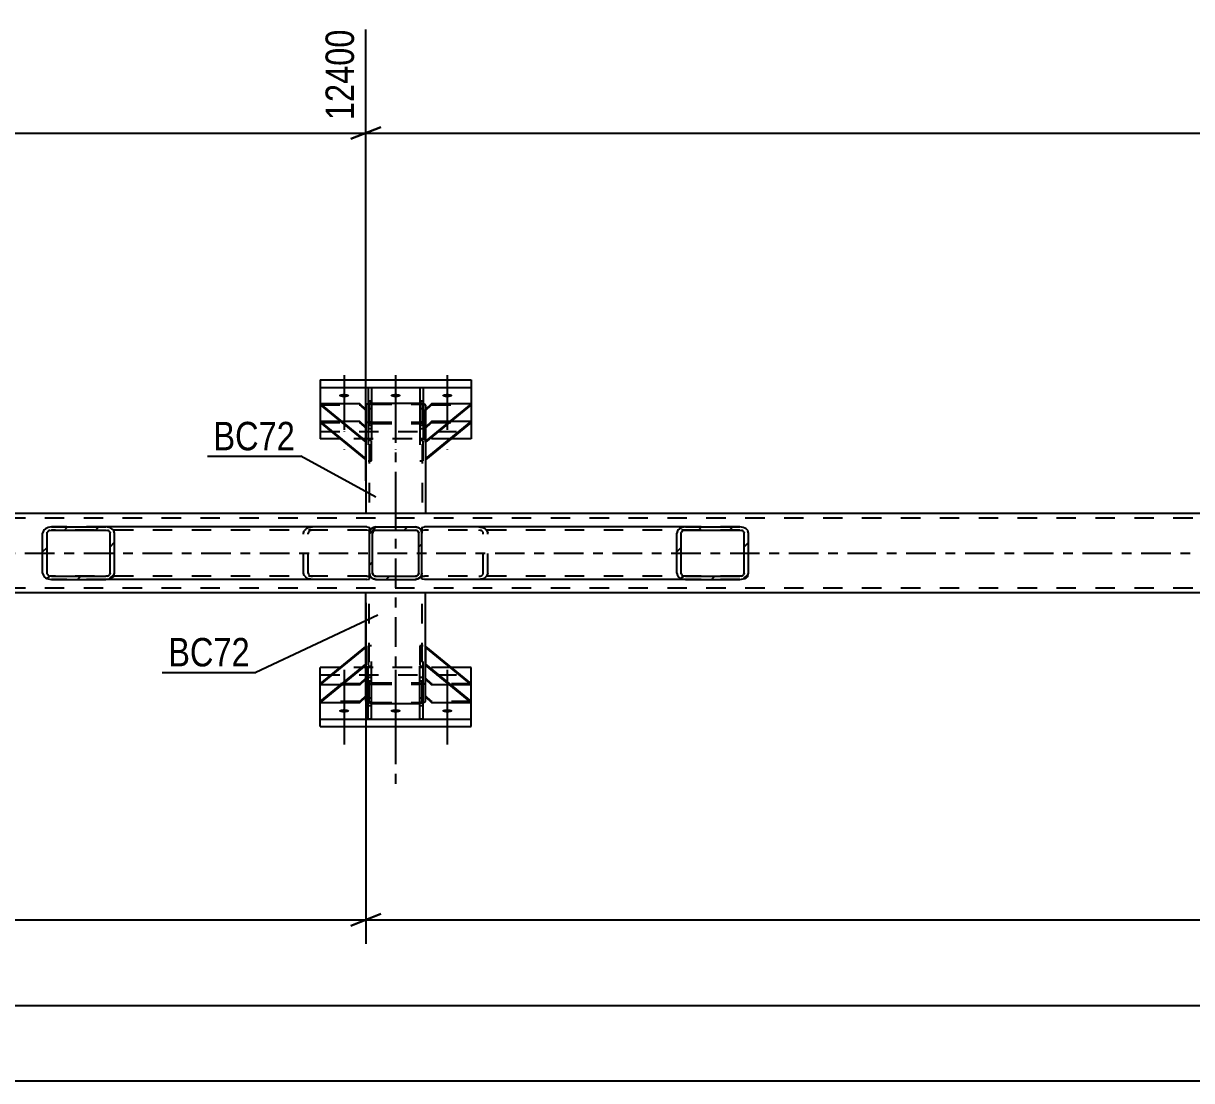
# Model space of a CAD drawing. Header units: millimetres. Extents: x -178 to 1011, y -683 to 158.
# Drawn here: x 422.5 to 540.2, y -297.1 to -190.6 of the extents above; entities that cross this region are included whole.
import ezdxf

# ---------------------------------------------------------------- set-up
doc = ezdxf.new("R2010")
doc.units = ezdxf.units.MM
doc.linetypes.add('DXK_LINE_DOT2', pattern=[3.9198, 1.9599, -1.9599])
doc.linetypes.add('DXK_LINE_DOT3', pattern=[5.9187, 2.979, -0.9799, 0.9799, -0.9799])
doc.styles.add('Arial Narrow', font='ARIALN.TTF', dxfattribs={"height": 0.2})

# ---------------------------------------------------------------- blocks, each defined once
blk = doc.blocks.new('Part-389678143-4368 - 4359')
at = {"linetype": 'Continuous'}
h = blk.add_hatch(dxfattribs=at)
h.set_pattern_fill('', scale=0.7, style=0, pattern_type=0)
h.set_pattern_definition([(45, (431.1472, -246.5324), (-1.57154, 1.57154), [])])
h.paths.add_polyline_path([(430.81, -246.58), (431.15, -246.53), (431.43, -246.39), (431.62, -246.19), (431.69, -245.94), (431.69, -241.94), (431.62, -241.7), (431.43, -241.49), (431.15, -241.35), (430.81, -241.3), (425.32, -241.3), (424.98, -241.35), (424.7, -241.49), (424.51, -241.7), (424.44, -241.94), (424.44, -245.94), (424.51, -246.19), (424.7, -246.39), (424.98, -246.53), (425.32, -246.58)])
h.paths.add_polyline_path([(425.15, -246.24), (425.01, -246.17), (424.91, -246.06), (424.88, -245.94), (424.88, -241.94), (424.91, -241.82), (425.01, -241.71), (425.15, -241.65), (425.32, -241.62), (430.81, -241.62), (430.98, -241.65), (431.12, -241.71), (431.22, -241.82), (431.25, -241.94), (431.25, -245.94), (431.22, -246.06), (431.12, -246.17), (430.98, -246.24), (430.81, -246.26), (425.32, -246.26)])
at = {"color": 2, "linetype": 'Continuous'}
for p, q in [((424.51, -241.7), (424.44, -241.94)), ((424.44, -245.94), (424.44, -241.94)), ((424.88, -241.94), (424.91, -241.82)), ((424.88, -245.94), (424.88, -241.94)), ((425.32, -241.3), (424.98, -241.35)), ((425.15, -241.65), (425.32, -241.62)), ((425.32, -241.3), (430.81, -241.3)), ((425.32, -241.62), (430.81, -241.62)), ((457.1, -241.3), (430.81, -241.3)), ((431.15, -241.35), (430.81, -241.3)), ((430.81, -241.62), (430.98, -241.65)), ((431.22, -241.82), (431.25, -241.94)), ((431.25, -245.94), (431.25, -241.94)), ((431.69, -241.94), (431.62, -241.7)), ((431.69, -245.94), (431.69, -241.94)), ((457.1, -241.3), (457.36, -241.34)), ((457.36, -241.34), (457.36, -241.35)), ((457.36, -241.35), (457.36, -241.49)), ((457.36, -241.49), (457.36, -241.94)), ((424.44, -245.94), (424.51, -246.19)), ((424.91, -246.06), (424.88, -245.94)), ((431.25, -245.94), (431.22, -246.06)), ((431.62, -246.19), (431.69, -245.94)), ((457.36, -246.54), (457.36, -245.94)), ((424.98, -246.53), (425.32, -246.58)), ((425.32, -246.26), (425.15, -246.24)), ((425.32, -246.26), (430.81, -246.26)), ((425.32, -246.58), (430.81, -246.58)), ((430.98, -246.24), (430.81, -246.26)), ((430.81, -246.58), (431.15, -246.53)), ((457.1, -246.58), (430.81, -246.58)), ((457.1, -246.58), (457.36, -246.54))]:
    blk.add_line(p, q, dxfattribs=at)
at = {"color": 7, "linetype": 'DXK_LINE_DOT2'}
for p, q in [((430.81, -241.3), (425.32, -241.3)), ((457.1, -241.62), (425.32, -241.62)), ((450.73, -241.94), (450.8, -241.7)), ((450.73, -245.94), (450.73, -241.94)), ((451.21, -241.82), (451.17, -241.94)), ((451.17, -245.94), (451.17, -241.94)), ((451.28, -241.35), (451.61, -241.3)), ((451.61, -241.62), (451.45, -241.65)), ((457.27, -241.65), (457.1, -241.62)), ((457.36, -241.69), (457.27, -241.65)), ((457.36, -241.34), (457.36, -241.34)), ((457.36, -241.49), (457.36, -241.69)), ((457.36, -245.94), (457.36, -241.7)), ((450.8, -246.19), (450.73, -245.94)), ((451.17, -245.94), (451.21, -246.06)), ((457.1, -246.26), (425.32, -246.26)), ((430.81, -246.58), (425.32, -246.58)), ((451.61, -246.58), (451.28, -246.53)), ((451.45, -246.24), (451.61, -246.26)), ((457.1, -246.26), (457.27, -246.24)), ((457.27, -246.24), (457.36, -246.19))]:
    blk.add_line(p, q, dxfattribs=at)
at = {"color": 2, "linetype": 'Continuous'}
for centre, radius, start, end in [((425.19, -242.13), 0.802, 104.5547, 147.5895), ((425.25, -242.03), 0.401, 104.5547, 147.5895), ((430.88, -242.03), 0.401, 32.4105, 75.4453), ((430.95, -242.13), 0.802, 32.4105, 75.4453), ((425.19, -245.76), 0.802, 212.4105, 255.4453), ((425.25, -245.85), 0.401, 212.4105, 255.4453), ((430.88, -245.85), 0.401, 284.5547, 327.5895), ((430.95, -245.76), 0.802, 284.5547, 327.5895)]:
    blk.add_arc(centre, radius, start, end, dxfattribs=at)
at = {"color": 7, "linetype": 'DXK_LINE_DOT2'}
for centre, radius, start, end in [((451.48, -242.13), 0.802, 104.5547, 147.5895), ((451.55, -242.03), 0.401, 104.5547, 147.5895), ((451.48, -245.76), 0.802, 212.4105, 255.4453), ((451.55, -245.85), 0.401, 212.4105, 255.4453)]:
    blk.add_arc(centre, radius, start, end, dxfattribs=at)
blk = doc.blocks.new('Part-389678143-4840 - 4359')
at = {"color": 2, "linetype": 'Continuous'}
for p, q in [((462.44, -255.31), (462.76, -255.31)), ((462.44, -260.64), (462.44, -255.31)), ((462.76, -260.64), (462.76, -255.31)), ((462.76, -260.64), (462.44, -260.64))]:
    blk.add_line(p, q, dxfattribs=at)
at = {"color": 7, "linetype": 'DXK_LINE_DOT2'}
for p, q in [((462.44, -258.5), (462.76, -258.5)), ((462.44, -259.27), (462.76, -259.27))]:
    blk.add_line(p, q, dxfattribs=at)
blk = doc.blocks.new('Part-389678143-4653 - 4359')
at = {"color": 2, "linetype": 'Continuous'}
for p, q in [((462.44, -227.24), (462.44, -232.57)), ((462.44, -227.24), (462.76, -227.24)), ((462.76, -227.24), (462.76, -232.57)), ((462.44, -232.57), (462.76, -232.57))]:
    blk.add_line(p, q, dxfattribs=at)
at = {"color": 7, "linetype": 'DXK_LINE_DOT2'}
for p, q in [((462.44, -228.61), (462.76, -228.61)), ((462.44, -229.38), (462.76, -229.38))]:
    blk.add_line(p, q, dxfattribs=at)
blk = doc.blocks.new('Part-389678143-4453 - 4359')
at = {"linetype": 'Continuous'}
h = blk.add_hatch(dxfattribs=at)
h.set_pattern_fill('', scale=0.7, style=0, pattern_type=0)
h.set_pattern_definition([(45, (495.019, -246.5324), (-1.57154, 1.57154), [])])
h.paths.add_polyline_path([(494.68, -246.58), (495.02, -246.53), (495.3, -246.39), (495.49, -246.19), (495.56, -245.94), (495.56, -241.94), (495.49, -241.7), (495.3, -241.49), (495.02, -241.35), (494.68, -241.3), (489.19, -241.3), (488.86, -241.35), (488.57, -241.49), (488.38, -241.7), (488.31, -241.94), (488.31, -245.94), (488.38, -246.19), (488.57, -246.39), (488.86, -246.53), (489.19, -246.58)])
h.paths.add_polyline_path([(489.02, -246.24), (488.88, -246.17), (488.79, -246.06), (488.75, -245.94), (488.75, -241.94), (488.79, -241.82), (488.88, -241.71), (489.02, -241.65), (489.19, -241.62), (494.68, -241.62), (494.85, -241.65), (494.99, -241.71), (495.09, -241.82), (495.12, -241.94), (495.12, -245.94), (495.09, -246.06), (494.99, -246.17), (494.85, -246.24), (494.68, -246.26), (489.19, -246.26)])
at = {"color": 2, "linetype": 'Continuous'}
for p, q in [((462.64, -241.34), (462.9, -241.3)), ((462.64, -241.34), (462.64, -241.94)), ((489.19, -241.3), (462.9, -241.3)), ((488.38, -241.7), (488.31, -241.94)), ((488.31, -245.94), (488.31, -241.94)), ((488.75, -241.94), (488.79, -241.82)), ((488.75, -245.94), (488.75, -241.94)), ((489.19, -241.3), (488.86, -241.35)), ((489.02, -241.65), (489.19, -241.62)), ((489.19, -241.3), (494.68, -241.3)), ((489.19, -241.62), (494.68, -241.62)), ((495.02, -241.35), (494.68, -241.3)), ((494.68, -241.62), (494.85, -241.65)), ((495.09, -241.82), (495.12, -241.94)), ((495.12, -245.94), (495.12, -241.94)), ((495.56, -241.94), (495.49, -241.7)), ((495.56, -245.94), (495.56, -241.94)), ((462.64, -246.53), (462.64, -245.94)), ((488.31, -245.94), (488.38, -246.19)), ((488.79, -246.06), (488.75, -245.94)), ((495.12, -245.94), (495.09, -246.06)), ((495.49, -246.19), (495.56, -245.94)), ((462.64, -246.54), (462.64, -246.53)), ((462.9, -246.58), (462.64, -246.54)), ((489.19, -246.58), (462.9, -246.58)), ((488.86, -246.53), (489.19, -246.58)), ((489.19, -246.26), (489.02, -246.24)), ((489.19, -246.26), (494.68, -246.26)), ((489.19, -246.58), (494.68, -246.58)), ((494.85, -246.24), (494.68, -246.26)), ((494.68, -246.58), (495.02, -246.53))]:
    blk.add_line(p, q, dxfattribs=at)
at = {"color": 7, "linetype": 'DXK_LINE_DOT2'}
for p, q in [((462.64, -241.34), (462.64, -241.69)), ((462.73, -241.65), (462.64, -241.69)), ((462.64, -246.39), (462.64, -241.94)), ((462.9, -241.62), (462.73, -241.65)), ((494.68, -241.62), (462.9, -241.62)), ((468.39, -241.3), (468.73, -241.35)), ((468.56, -241.65), (468.39, -241.62)), ((468.83, -241.94), (468.8, -241.82)), ((468.83, -245.94), (468.83, -241.94)), ((469.2, -241.7), (469.27, -241.94)), ((469.27, -245.94), (469.27, -241.94)), ((494.68, -241.3), (489.19, -241.3)), ((468.8, -246.06), (468.83, -245.94)), ((469.27, -245.94), (469.2, -246.19)), ((462.64, -246.19), (462.73, -246.24)), ((462.73, -246.24), (462.9, -246.26)), ((494.68, -246.26), (462.9, -246.26)), ((468.39, -246.26), (468.56, -246.24)), ((468.73, -246.53), (468.39, -246.58)), ((494.68, -246.58), (489.19, -246.58))]:
    blk.add_line(p, q, dxfattribs=at)
for centre, radius, start, end in [((468.46, -242.03), 0.401, 32.4104, 75.4453), ((468.52, -242.13), 0.802, 32.4104, 75.4453), ((468.46, -245.85), 0.401, 284.5547, 327.5896), ((468.52, -245.76), 0.802, 284.5547, 327.5896)]:
    blk.add_arc(centre, radius, start, end, dxfattribs=at)
at = {"color": 2, "linetype": 'Continuous'}
for centre, radius, start, end in [((489.06, -242.13), 0.802, 104.5547, 147.5896), ((489.12, -242.03), 0.401, 104.5547, 147.5896), ((494.75, -242.03), 0.401, 32.4104, 75.4453), ((494.82, -242.13), 0.802, 32.4104, 75.4453), ((489.06, -245.76), 0.802, 212.4104, 255.4453), ((489.12, -245.85), 0.401, 212.4104, 255.4453), ((494.75, -245.85), 0.401, 284.5547, 327.5896), ((494.82, -245.76), 0.802, 284.5547, 327.5896)]:
    blk.add_arc(centre, radius, start, end, dxfattribs=at)
blk = doc.blocks.new('Part-389678143-4844 - 4359')
at = {"color": 7, "linetype": 'DXK_LINE_DOT2'}
for p, q in [((462.44, -253.26), (462.44, -256.81)), ((462.76, -253.26), (462.44, -253.26)), ((462.76, -256.81), (462.76, -253.26)), ((462.76, -255.44), (462.44, -255.44)), ((462.76, -256.45), (462.44, -256.45)), ((462.44, -256.81), (462.76, -256.81))]:
    blk.add_line(p, q, dxfattribs=at)
blk = doc.blocks.new('Part-389678143-4629 - 4359')
at = {"color": 2, "linetype": 'Continuous'}
for p, q in [((452.4, -226.49), (467.6, -226.49)), ((452.4, -226.49), (452.4, -232.44)), ((467.6, -226.49), (467.6, -232.44)), ((452.4, -227.24), (467.6, -227.24)), ((454.43, -232.44), (452.4, -232.44)), ((467.6, -232.44), (465.57, -232.44))]:
    blk.add_line(p, q, dxfattribs=at)
at = {"color": 7, "linetype": 'DXK_LINE_DOT2'}
for p, q in [((452.4, -231.69), (467.6, -231.69)), ((465.57, -232.44), (454.43, -232.44))]:
    blk.add_line(p, q, dxfattribs=at)
blk = doc.blocks.new('Part-389678143-4523 - 4359')
at = {"color": 2, "linetype": 'Continuous'}
for p, q in [((794.2, -239.94), (-34.2, -239.94)), ((794.2, -247.94), (-34.2, -247.94))]:
    blk.add_line(p, q, dxfattribs=at)
at = {"color": 7, "linetype": 'DXK_LINE_DOT2'}
for p, q in [((799, -240.42), (-39, -240.42)), ((799, -247.46), (-39, -247.46))]:
    blk.add_line(p, q, dxfattribs=at)
at = {"color": 7, "linetype": 'DXK_LINE_DOT3'}
blk.add_line((-39, -243.94), (799, -243.94), dxfattribs=at)
blk = doc.blocks.new('Part-389678143-4731 - 4359')
at = {"linetype": 'Continuous'}
h = blk.add_hatch(dxfattribs=at)
h.set_pattern_fill('', scale=0.7, style=0, pattern_type=0)
h.set_pattern_definition([(45, (462.2463, -246.5324), (-1.57154, 1.57154), [])])
h.paths.add_polyline_path([(462, -246.58), (462.25, -246.53), (462.45, -246.39), (462.59, -246.19), (462.64, -245.94), (462.64, -241.94), (462.59, -241.7), (462.45, -241.49), (462.25, -241.35), (462, -241.3), (458, -241.3), (457.76, -241.35), (457.55, -241.49), (457.41, -241.7), (457.36, -241.94), (457.36, -245.94), (457.41, -246.19), (457.55, -246.39), (457.76, -246.53), (458, -246.58)])
h.paths.add_polyline_path([(457.88, -246.24), (457.78, -246.17), (457.71, -246.06), (457.68, -245.94), (457.68, -241.94), (457.71, -241.82), (457.78, -241.71), (457.88, -241.65), (458, -241.62), (462, -241.62), (462.12, -241.65), (462.23, -241.71), (462.3, -241.82), (462.32, -241.94), (462.32, -245.94), (462.3, -246.06), (462.23, -246.17), (462.12, -246.24), (462, -246.26), (458, -246.26)])
at = {"color": 7, "linetype": 'DXK_LINE_DOT2'}
for p, q in [((457.36, -241.94), (457.41, -241.7)), ((457.36, -245.94), (457.36, -241.94)), ((457.71, -241.82), (457.68, -241.94)), ((457.68, -245.94), (457.68, -241.94)), ((457.76, -241.35), (458, -241.3)), ((458, -241.62), (457.88, -241.65)), ((458, -241.3), (462, -241.3)), ((458, -241.62), (462, -241.62)), ((462, -241.3), (462.25, -241.35)), ((462.12, -241.65), (462, -241.62)), ((462.32, -241.94), (462.3, -241.82)), ((462.32, -245.94), (462.32, -241.94)), ((462.59, -241.7), (462.64, -241.94)), ((462.64, -245.94), (462.64, -241.94)), ((457.41, -246.19), (457.36, -245.94)), ((457.68, -245.94), (457.71, -246.06)), ((462.3, -246.06), (462.32, -245.94)), ((462.64, -245.94), (462.59, -246.19)), ((458, -246.58), (457.76, -246.53)), ((457.88, -246.24), (458, -246.26)), ((458, -246.26), (462, -246.26)), ((458, -246.58), (462, -246.58)), ((462, -246.26), (462.12, -246.24)), ((462.25, -246.53), (462, -246.58))]:
    blk.add_line(p, q, dxfattribs=at)
at = {"color": 2, "linetype": 'Continuous'}
for p, q in [((457.41, -241.7), (457.36, -241.94)), ((457.36, -245.94), (457.36, -241.94)), ((457.68, -241.94), (457.71, -241.82)), ((457.68, -245.94), (457.68, -241.94)), ((458, -241.3), (457.76, -241.35)), ((457.88, -241.65), (458, -241.62)), ((458, -241.3), (462, -241.3)), ((458, -241.62), (462, -241.62)), ((462.25, -241.35), (462, -241.3)), ((462, -241.62), (462.12, -241.65)), ((462.3, -241.82), (462.32, -241.94)), ((462.32, -245.94), (462.32, -241.94)), ((462.64, -241.94), (462.59, -241.7)), ((462.64, -245.94), (462.64, -241.94)), ((457.36, -245.94), (457.41, -246.19)), ((457.71, -246.06), (457.68, -245.94)), ((462.32, -245.94), (462.3, -246.06)), ((462.59, -246.19), (462.64, -245.94)), ((457.76, -246.53), (458, -246.58)), ((458, -246.26), (457.88, -246.24)), ((458, -246.26), (462, -246.26)), ((458, -246.58), (462, -246.58)), ((462.12, -246.24), (462, -246.26)), ((462, -246.58), (462.25, -246.53))]:
    blk.add_line(p, q, dxfattribs=at)
at = {"color": 7, "linetype": 'DXK_LINE_DOT2'}
for centre, radius, start, end in [((458, -241.94), 0.64, 112.5, 157.5), ((458, -241.94), 0.32, 112.5, 157.5), ((462, -241.94), 0.32, 22.5, 67.5), ((462, -241.94), 0.64, 22.5, 67.5), ((458, -245.94), 0.64, 202.5, 247.5), ((458, -245.94), 0.32, 202.5, 247.5), ((462, -245.94), 0.32, 292.5, 337.5), ((462, -245.94), 0.64, 292.5, 337.5)]:
    blk.add_arc(centre, radius, start, end, dxfattribs=at)
at = {"color": 2, "linetype": 'Continuous'}
for centre, radius, start, end in [((458, -241.94), 0.64, 112.5, 157.5), ((458, -241.94), 0.32, 112.5, 157.5), ((462, -241.94), 0.32, 22.5, 67.5), ((462, -241.94), 0.64, 22.5, 67.5), ((458, -245.94), 0.64, 202.5, 247.5), ((458, -245.94), 0.32, 202.5, 247.5), ((462, -245.94), 0.32, 292.5, 337.5), ((462, -245.94), 0.64, 292.5, 337.5)]:
    blk.add_arc(centre, radius, start, end, dxfattribs=at)
blk = doc.blocks.new('Part-389678143-4627 - 4359')
at = {"color": 2, "linetype": 'Continuous'}
for p, q in [((457, -229.03), (457.05, -228.95)), ((457, -229.03), (457, -229.46)), ((457.05, -228.95), (457.19, -228.88)), ((457.24, -228.87), (457.19, -228.88)), ((457.64, -228.82), (457.56, -228.82)), ((457.64, -228.82), (462.36, -228.82)), ((462.44, -228.82), (462.36, -228.82)), ((462.81, -228.88), (462.76, -228.87)), ((462.81, -228.88), (462.95, -228.95)), ((462.95, -228.95), (463, -229.03)), ((463, -229.03), (463, -229.46)), ((457, -232.77), (457, -239.94)), ((463, -232.77), (463, -239.94))]:
    blk.add_line(p, q, dxfattribs=at)
at = {"color": 7, "linetype": 'DXK_LINE_DOT2'}
for p, q in [((457, -229.46), (457, -232.77)), ((457.4, -228.83), (457.24, -228.87)), ((457.35, -228.99), (457.32, -229.03)), ((457.32, -229.03), (457.32, -239.94)), ((457.41, -228.96), (457.35, -228.99)), ((457.56, -228.82), (457.4, -228.83)), ((457.52, -228.93), (457.41, -228.96)), ((457.64, -228.92), (457.52, -228.93)), ((457.64, -228.92), (462.36, -228.92)), ((462.48, -228.93), (462.36, -228.92)), ((462.61, -228.83), (462.44, -228.82)), ((462.59, -228.96), (462.48, -228.93)), ((462.66, -228.99), (462.59, -228.96)), ((462.76, -228.87), (462.61, -228.83)), ((462.68, -229.03), (462.66, -228.99)), ((462.68, -229.03), (462.68, -239.94)), ((463, -229.46), (463, -232.77)), ((457.05, -230.73), (457, -230.65)), ((457.32, -230.65), (457.35, -230.69)), ((462.66, -230.69), (462.68, -230.65)), ((463, -230.65), (462.95, -230.73)), ((457.19, -230.8), (457.05, -230.73)), ((457.4, -230.85), (457.19, -230.8)), ((457.35, -230.69), (457.41, -230.73)), ((457.64, -230.87), (457.4, -230.85)), ((457.41, -230.73), (457.52, -230.75)), ((457.52, -230.75), (457.64, -230.76)), ((457.64, -230.76), (462.36, -230.76)), ((457.64, -230.87), (462.36, -230.87)), ((462.36, -230.76), (462.48, -230.75)), ((462.61, -230.85), (462.36, -230.87)), ((462.48, -230.75), (462.59, -230.73)), ((462.59, -230.73), (462.66, -230.69)), ((462.81, -230.8), (462.61, -230.85)), ((462.95, -230.73), (462.81, -230.8)), ((463, -239.94), (457, -239.94))]:
    blk.add_line(p, q, dxfattribs=at)
at = {"color": 7, "linetype": 'DXK_LINE_DOT3'}
blk.add_line((460, -229.84), (460, -239.94), dxfattribs=at)
blk = doc.blocks.new('Part-389678143-4638 - 4359')
at = {"color": 2, "linetype": 'Continuous'}
for p, q in [((454.44, -230.68), (452.4, -230.68)), ((452.4, -230.68), (457, -234.43)), ((452.4, -230.68), (452.4, -230.79)), ((452.4, -230.79), (457, -234.54))]:
    blk.add_line(p, q, dxfattribs=at)
at = {"color": 7, "linetype": 'DXK_LINE_DOT2'}
for p, q in [((452.4, -230.79), (456.4, -230.79)), ((456.4, -230.68), (454.44, -230.68)), ((457, -231.24), (456.4, -230.68)), ((456.4, -230.68), (456.4, -230.79)), ((456.4, -230.79), (457, -231.35)), ((457, -234.54), (457, -231.24))]:
    blk.add_line(p, q, dxfattribs=at)
blk = doc.blocks.new('Part-389678143-4641 - 4359')
at = {"color": 2, "linetype": 'Continuous'}
for p, q in [((456.4, -228.9), (452.4, -228.9)), ((452.4, -228.9), (457, -232.66)), ((452.4, -228.9), (452.4, -229.01)), ((452.4, -229.01), (457, -232.77)), ((457, -229.46), (456.4, -228.9)), ((457, -229.46), (457, -232.77))]:
    blk.add_line(p, q, dxfattribs=at)
at = {"color": 7, "linetype": 'DXK_LINE_DOT2'}
for p, q in [((452.4, -229.01), (456.4, -229.01)), ((456.4, -228.9), (456.4, -229.01)), ((456.4, -229.01), (457, -229.57))]:
    blk.add_line(p, q, dxfattribs=at)
blk = doc.blocks.new('Part-389678143-4644 - 4359')
at = {"color": 2, "linetype": 'Continuous'}
for p, q in [((463, -234.43), (467.6, -230.68)), ((467.6, -230.79), (463, -234.54)), ((467.6, -230.68), (465.56, -230.68)), ((467.6, -230.79), (467.6, -230.68))]:
    blk.add_line(p, q, dxfattribs=at)
at = {"color": 7, "linetype": 'DXK_LINE_DOT2'}
for p, q in [((463.6, -230.68), (463, -231.24)), ((463, -231.35), (463.6, -230.79)), ((463, -231.24), (463, -234.54)), ((463.6, -230.79), (463.6, -230.68)), ((465.56, -230.68), (463.6, -230.68)), ((463.6, -230.79), (467.6, -230.79))]:
    blk.add_line(p, q, dxfattribs=at)
blk = doc.blocks.new('Part-389678143-4647 - 4359')
at = {"color": 2, "linetype": 'Continuous'}
for p, q in [((463.6, -228.9), (463, -229.46)), ((467.6, -228.9), (463, -232.66)), ((467.6, -229.01), (463, -232.77)), ((463, -232.77), (463, -229.46)), ((467.6, -228.9), (463.6, -228.9)), ((467.6, -229.01), (467.6, -228.9))]:
    blk.add_line(p, q, dxfattribs=at)
at = {"color": 7, "linetype": 'DXK_LINE_DOT2'}
for p, q in [((463, -229.57), (463.6, -229.01)), ((463.6, -229.01), (463.6, -228.9)), ((463.6, -229.01), (467.6, -229.01))]:
    blk.add_line(p, q, dxfattribs=at)
blk = doc.blocks.new('Part-389678143-4650 - 4359')
at = {"color": 2, "linetype": 'Continuous'}
for p, q in [((457.24, -227.24), (457.24, -232.57)), ((457.24, -227.24), (457.56, -227.24)), ((457.56, -227.24), (457.56, -232.57)), ((457.24, -232.57), (457.56, -232.57))]:
    blk.add_line(p, q, dxfattribs=at)
at = {"color": 7, "linetype": 'DXK_LINE_DOT2'}
for p, q in [((457.24, -228.61), (457.56, -228.61)), ((457.24, -229.38), (457.56, -229.38))]:
    blk.add_line(p, q, dxfattribs=at)
blk = doc.blocks.new('Part-389678143-4654 - 4359')
at = {"color": 7, "linetype": 'DXK_LINE_DOT2'}
for p, q in [((457.56, -231.07), (457.24, -231.07)), ((457.24, -231.07), (457.24, -234.63)), ((457.56, -231.43), (457.24, -231.43)), ((457.56, -234.63), (457.56, -231.07)), ((457.56, -232.44), (457.24, -232.44)), ((457.24, -234.63), (457.56, -234.63))]:
    blk.add_line(p, q, dxfattribs=at)
blk = doc.blocks.new('Part-389678143-4655 - 4359')
at = {"color": 7, "linetype": 'DXK_LINE_DOT2'}
for p, q in [((462.76, -231.07), (462.44, -231.07)), ((462.44, -231.07), (462.44, -234.63)), ((462.76, -231.43), (462.44, -231.43)), ((462.76, -234.63), (462.76, -231.07)), ((462.76, -232.44), (462.44, -232.44)), ((462.44, -234.63), (462.76, -234.63))]:
    blk.add_line(p, q, dxfattribs=at)
blk = doc.blocks.new('Bolt-389678143-4707 - 4359')
at = {"linetype": 'Continuous'}
for points in [[(454.8, -227.88), (454.91, -227.89), (455.01, -227.9), (455.11, -227.92), (455.19, -227.94), (455.25, -227.97), (455.3, -228.01), (455.32, -228.04), (455.32, -228.08), (455.3, -228.12), (455.25, -228.15), (455.19, -228.18), (455.11, -228.21), (455.01, -228.23), (454.91, -228.24), (454.8, -228.24), (454.69, -228.24), (454.59, -228.23), (454.5, -228.21), (454.41, -228.18), (454.35, -228.15), (454.31, -228.12), (454.28, -228.08), (454.28, -228.04), (454.31, -228.01), (454.35, -227.97), (454.41, -227.94), (454.5, -227.92), (454.59, -227.9), (454.69, -227.89)], [(460, -227.88), (460.11, -227.89), (460.21, -227.9), (460.31, -227.92), (460.39, -227.94), (460.45, -227.97), (460.5, -228.01), (460.52, -228.04), (460.52, -228.08), (460.5, -228.12), (460.45, -228.15), (460.39, -228.18), (460.31, -228.21), (460.21, -228.23), (460.11, -228.24), (460, -228.24), (459.89, -228.24), (459.79, -228.23), (459.7, -228.21), (459.61, -228.18), (459.55, -228.15), (459.51, -228.12), (459.48, -228.08), (459.48, -228.04), (459.51, -228.01), (459.55, -227.97), (459.61, -227.94), (459.7, -227.92), (459.79, -227.9), (459.89, -227.89)], [(465.2, -227.88), (465.31, -227.89), (465.41, -227.9), (465.51, -227.92), (465.59, -227.94), (465.65, -227.97), (465.7, -228.01), (465.72, -228.04), (465.72, -228.08), (465.7, -228.12), (465.65, -228.15), (465.59, -228.18), (465.51, -228.21), (465.41, -228.23), (465.31, -228.24), (465.2, -228.24), (465.09, -228.24), (464.99, -228.23), (464.9, -228.21), (464.81, -228.18), (464.75, -228.15), (464.71, -228.12), (464.68, -228.08), (464.68, -228.04), (464.71, -228.01), (464.75, -227.97), (464.81, -227.94), (464.9, -227.92), (464.99, -227.9), (465.09, -227.89)]]:
    blk.add_hatch(color=1, dxfattribs=at).paths.add_polyline_path(points)
at = {"color": 1, "linetype": 'Continuous'}
for p, q in [((454.8, -226), (454.8, -229.94)), ((460, -226), (460, -229.94)), ((465.2, -226), (465.2, -229.94))]:
    blk.add_line(p, q, dxfattribs=at)
at = {"color": 1, "linetype": 'DXK_LINE_DOT2'}
for p, q in [((454.8, -227.77), (454.8, -231.72)), ((465.2, -227.77), (465.2, -231.72)), ((454.8, -229.55), (454.8, -233.5)), ((460, -229.55), (460, -233.5)), ((465.2, -229.55), (465.2, -233.5))]:
    blk.add_line(p, q, dxfattribs=at)
blk = doc.blocks.new('Part-389678143-4738 - 4359')
at = {"color": 7, "linetype": 'DXK_LINE_DOT3'}
blk.add_line((460, -238.54), (460, -267.44), dxfattribs=at)
at = {"color": 2, "linetype": 'Continuous'}
for p, q in [((457, -255.12), (457, -247.94)), ((463, -255.12), (463, -247.94)), ((457, -258.85), (457, -258.42)), ((457.05, -258.93), (457, -258.85)), ((463, -258.85), (462.95, -258.93)), ((463, -258.85), (463, -258.42)), ((457.19, -259), (457.05, -258.93)), ((457.24, -259.01), (457.19, -259)), ((457.64, -259.07), (457.56, -259.06)), ((457.64, -259.07), (462.36, -259.07)), ((462.44, -259.06), (462.36, -259.07)), ((462.81, -259), (462.76, -259.01)), ((462.95, -258.93), (462.81, -259))]:
    blk.add_line(p, q, dxfattribs=at)
at = {"color": 7, "linetype": 'DXK_LINE_DOT2'}
for p, q in [((463, -247.94), (457, -247.94)), ((457.32, -258.85), (457.32, -247.94)), ((462.68, -258.85), (462.68, -247.94)), ((457, -258.42), (457, -255.12)), ((463, -258.42), (463, -255.12)), ((457, -257.23), (457.05, -257.15)), ((457.05, -257.15), (457.19, -257.08)), ((457.19, -257.08), (457.4, -257.03)), ((457.35, -257.19), (457.32, -257.23)), ((457.41, -257.16), (457.35, -257.19)), ((457.4, -257.03), (457.64, -257.01)), ((457.52, -257.13), (457.41, -257.16)), ((457.64, -257.12), (457.52, -257.13)), ((457.64, -257.01), (462.36, -257.01)), ((457.64, -257.12), (462.36, -257.12)), ((462.36, -257.01), (462.61, -257.03)), ((462.48, -257.13), (462.36, -257.12)), ((462.59, -257.16), (462.48, -257.13)), ((462.66, -257.19), (462.59, -257.16)), ((462.61, -257.03), (462.81, -257.08)), ((462.68, -257.23), (462.66, -257.19)), ((462.81, -257.08), (462.95, -257.15)), ((462.95, -257.15), (463, -257.23)), ((457.32, -258.85), (457.35, -258.89)), ((457.35, -258.89), (457.41, -258.93)), ((462.59, -258.93), (462.66, -258.89)), ((462.66, -258.89), (462.68, -258.85)), ((457.4, -259.05), (457.24, -259.01)), ((457.56, -259.06), (457.4, -259.05)), ((457.41, -258.93), (457.52, -258.95)), ((457.52, -258.95), (457.64, -258.96)), ((457.64, -258.96), (462.36, -258.96)), ((462.36, -258.96), (462.48, -258.95)), ((462.61, -259.05), (462.44, -259.06)), ((462.48, -258.95), (462.59, -258.93)), ((462.76, -259.01), (462.61, -259.05))]:
    blk.add_line(p, q, dxfattribs=at)
blk = doc.blocks.new('Part-389678143-4751 - 4359')
at = {"color": 2, "linetype": 'Continuous'}
for p, q in [((452.4, -261.39), (452.4, -255.44)), ((454.43, -255.44), (452.4, -255.44)), ((467.6, -255.44), (465.57, -255.44)), ((467.6, -261.39), (467.6, -255.44)), ((452.4, -260.64), (467.6, -260.64)), ((452.4, -261.39), (467.6, -261.39))]:
    blk.add_line(p, q, dxfattribs=at)
at = {"color": 7, "linetype": 'DXK_LINE_DOT2'}
for p, q in [((452.4, -256.19), (467.6, -256.19)), ((465.57, -255.44), (454.43, -255.44))]:
    blk.add_line(p, q, dxfattribs=at)
blk = doc.blocks.new('Bolt-389678143-4752 - 4359')
at = {"linetype": 'Continuous'}
for points in [[(454.8, -260), (454.69, -259.99), (454.59, -259.98), (454.5, -259.96), (454.41, -259.94), (454.35, -259.91), (454.31, -259.87), (454.28, -259.84), (454.28, -259.8), (454.31, -259.76), (454.35, -259.73), (454.41, -259.7), (454.5, -259.68), (454.59, -259.66), (454.69, -259.65), (454.8, -259.64), (454.91, -259.65), (455.01, -259.66), (455.11, -259.68), (455.19, -259.7), (455.25, -259.73), (455.3, -259.76), (455.32, -259.8), (455.32, -259.84), (455.3, -259.87), (455.25, -259.91), (455.19, -259.94), (455.11, -259.96), (455.01, -259.98), (454.91, -259.99)], [(460, -260), (459.89, -259.99), (459.79, -259.98), (459.7, -259.96), (459.61, -259.94), (459.55, -259.91), (459.51, -259.87), (459.48, -259.84), (459.48, -259.8), (459.51, -259.76), (459.55, -259.73), (459.61, -259.7), (459.7, -259.68), (459.79, -259.66), (459.89, -259.65), (460, -259.64), (460.11, -259.65), (460.21, -259.66), (460.31, -259.68), (460.39, -259.7), (460.45, -259.73), (460.5, -259.76), (460.52, -259.8), (460.52, -259.84), (460.5, -259.87), (460.45, -259.91), (460.39, -259.94), (460.31, -259.96), (460.21, -259.98), (460.11, -259.99)], [(465.2, -260), (465.09, -259.99), (464.99, -259.98), (464.9, -259.96), (464.81, -259.94), (464.75, -259.91), (464.71, -259.87), (464.68, -259.84), (464.68, -259.8), (464.71, -259.76), (464.75, -259.73), (464.81, -259.7), (464.9, -259.68), (464.99, -259.66), (465.09, -259.65), (465.2, -259.64), (465.31, -259.65), (465.41, -259.66), (465.51, -259.68), (465.59, -259.7), (465.65, -259.73), (465.7, -259.76), (465.72, -259.8), (465.72, -259.84), (465.7, -259.87), (465.65, -259.91), (465.59, -259.94), (465.51, -259.96), (465.41, -259.98), (465.31, -259.99)]]:
    blk.add_hatch(color=1, dxfattribs=at).paths.add_polyline_path(points)
at = {"color": 1, "linetype": 'DXK_LINE_DOT2'}
for p, q in [((454.8, -255.7), (454.8, -259.65)), ((460, -255.7), (460, -259.65)), ((465.2, -255.7), (465.2, -259.65)), ((454.8, -257.48), (454.8, -261.42)), ((465.2, -257.48), (465.2, -261.42))]:
    blk.add_line(p, q, dxfattribs=at)
at = {"color": 1, "linetype": 'Continuous'}
for p, q in [((454.8, -259.26), (454.8, -263.2)), ((460, -259.26), (460, -263.2)), ((465.2, -259.26), (465.2, -263.2))]:
    blk.add_line(p, q, dxfattribs=at)
blk = doc.blocks.new('Part-389678143-4823 - 4359')
at = {"color": 2, "linetype": 'Continuous'}
for p, q in [((452.4, -258.88), (457, -255.12)), ((457, -255.23), (452.4, -258.98)), ((457, -255.12), (457, -258.42)), ((452.4, -258.88), (452.4, -258.98)), ((456.4, -258.98), (457, -258.42)), ((452.4, -258.98), (456.4, -258.98))]:
    blk.add_line(p, q, dxfattribs=at)
at = {"color": 7, "linetype": 'DXK_LINE_DOT2'}
for p, q in [((456.4, -258.88), (452.4, -258.88)), ((457, -258.31), (456.4, -258.88)), ((456.4, -258.88), (456.4, -258.98))]:
    blk.add_line(p, q, dxfattribs=at)
blk = doc.blocks.new('Part-389678143-4826 - 4359')
at = {"color": 2, "linetype": 'Continuous'}
for p, q in [((452.4, -257.1), (457, -253.34)), ((452.4, -257.21), (457, -253.45)), ((452.4, -257.21), (452.4, -257.1)), ((454.44, -257.21), (452.4, -257.21))]:
    blk.add_line(p, q, dxfattribs=at)
at = {"color": 7, "linetype": 'DXK_LINE_DOT2'}
for p, q in [((457, -256.64), (457, -253.34)), ((457, -256.53), (456.4, -257.1)), ((456.4, -257.1), (452.4, -257.1)), ((456.4, -257.21), (454.44, -257.21)), ((456.4, -257.21), (457, -256.64)), ((456.4, -257.1), (456.4, -257.21))]:
    blk.add_line(p, q, dxfattribs=at)
blk = doc.blocks.new('Part-389678143-4829 - 4359')
at = {"color": 2, "linetype": 'Continuous'}
for p, q in [((463, -258.42), (463, -255.12)), ((463, -255.12), (467.6, -258.88)), ((467.6, -258.98), (463, -255.23)), ((463, -258.42), (463.6, -258.98)), ((467.6, -258.98), (467.6, -258.88)), ((463.6, -258.98), (467.6, -258.98))]:
    blk.add_line(p, q, dxfattribs=at)
at = {"color": 7, "linetype": 'DXK_LINE_DOT2'}
for p, q in [((463.6, -258.88), (463, -258.31)), ((463.6, -258.98), (463.6, -258.88)), ((467.6, -258.88), (463.6, -258.88))]:
    blk.add_line(p, q, dxfattribs=at)
blk = doc.blocks.new('Part-389678143-4832 - 4359')
at = {"color": 2, "linetype": 'Continuous'}
for p, q in [((463, -253.34), (467.6, -257.1)), ((463, -253.45), (467.6, -257.21)), ((467.6, -257.21), (465.56, -257.21)), ((467.6, -257.21), (467.6, -257.1))]:
    blk.add_line(p, q, dxfattribs=at)
at = {"color": 7, "linetype": 'DXK_LINE_DOT2'}
for p, q in [((463, -253.34), (463, -256.64)), ((463.6, -257.1), (463, -256.53)), ((463, -256.64), (463.6, -257.21)), ((463.6, -257.21), (463.6, -257.1)), ((467.6, -257.1), (463.6, -257.1)), ((465.56, -257.21), (463.6, -257.21))]:
    blk.add_line(p, q, dxfattribs=at)
blk = doc.blocks.new('Part-389678143-4837 - 4359')
at = {"color": 2, "linetype": 'Continuous'}
for p, q in [((457.24, -255.31), (457.56, -255.31)), ((457.24, -260.64), (457.24, -255.31)), ((457.56, -260.64), (457.56, -255.31)), ((457.56, -260.64), (457.24, -260.64))]:
    blk.add_line(p, q, dxfattribs=at)
at = {"color": 7, "linetype": 'DXK_LINE_DOT2'}
for p, q in [((457.24, -258.5), (457.56, -258.5)), ((457.24, -259.27), (457.56, -259.27))]:
    blk.add_line(p, q, dxfattribs=at)
blk = doc.blocks.new('Part-389678143-4841 - 4359')
at = {"color": 7, "linetype": 'DXK_LINE_DOT2'}
for p, q in [((457.24, -253.26), (457.24, -256.81)), ((457.56, -253.26), (457.24, -253.26)), ((457.56, -256.81), (457.56, -253.26)), ((457.56, -255.44), (457.24, -255.44)), ((457.56, -256.45), (457.24, -256.45)), ((457.24, -256.81), (457.56, -256.81))]:
    blk.add_line(p, q, dxfattribs=at)
blk = doc.blocks.new('StraightDimension-389678143-26666 - 4359')
at = {"color": 7, "linetype": 'Continuous'}
for p, q in [((457, -236.64), (457, -191.19)), ((458.5, -201.03), (455.5, -202.23)), ((457, -201.63), (637.36, -201.63))]:
    blk.add_line(p, q, dxfattribs=at)
blk = doc.blocks.new('StraightDimension-389678143-5124 - 4359')
at = {"color": 7, "linetype": 'Continuous'}
blk.add_line((-39, -289.49), (799, -289.49), dxfattribs=at)
blk = doc.blocks.new('StraightDimension-389678143-5183 - 4359')
at = {"color": 7, "linetype": 'Continuous'}
blk.add_line((-40, -297.06), (800, -297.06), dxfattribs=at)
blk = doc.blocks.new('StraightDimension-389678143-26667 - 4359')
at = {"color": 7, "linetype": 'Continuous'}
for p, q in [((457, -236.64), (457, -191.19)), ((455.5, -202.23), (458.5, -201.03)), ((217.36, -201.63), (457, -201.63))]:
    blk.add_line(p, q, dxfattribs=at)
at = {"color": 0, "linetype": 'Continuous'}
blk.add_wipeout([(456.4, -190.59), (452.2, -190.59), (452.2, -200.93), (456.4, -200.93)], dxfattribs=at)
at = {"color": 3, "linetype": 'Continuous', "style": 'Arial Narrow'}
blk.add_text('12400', height=2.863, rotation=90.0002, dxfattribs=at).set_placement((455.8, -200.33))
blk = doc.blocks.new('StraightDimension-389678143-26727 - 4359')
at = {"color": 7, "linetype": 'Continuous'}
for p, q in [((457, -248.94), (457, -283.27)), ((458.5, -280.27), (455.5, -281.47)), ((457, -280.87), (637.36, -280.87))]:
    blk.add_line(p, q, dxfattribs=at)
blk = doc.blocks.new('StraightDimension-389678143-26728 - 4359')
at = {"color": 7, "linetype": 'Continuous'}
for p, q in [((457, -248.94), (457, -283.27)), ((217.36, -280.87), (457, -280.87)), ((455.5, -281.47), (458.5, -280.27))]:
    blk.add_line(p, q, dxfattribs=at)
blk = doc.blocks.new('Mark-389678143-4623 - 4359')
at = {"color": 30, "linetype": 'Continuous'}
for p in [(441.04, -234.18), (457.99, -238.3)]:
    blk.add_line(p, (450.46, -234.18), dxfattribs=at)
at = {"color": 0}
blk.add_wipeout([(449.86, -233.58), (449.86, -230.58), (441.64, -230.58), (441.64, -233.58)], dxfattribs=at)
blk.add_wipeout([(449.86, -233.58), (449.86, -230.58), (441.64, -230.58), (441.64, -233.58)], dxfattribs=at)
at = {"color": 3, "style": 'Arial Narrow'}
blk.add_text('BC72', height=2.863, dxfattribs=at).set_placement((441.64, -233.58))
blk = doc.blocks.new('Mark-389678143-26659 - 4359')
at = {"color": 30, "linetype": 'Continuous'}
for p in [(458.21, -250.18), (436.49, -255.94)]:
    blk.add_line(p, (445.91, -255.94), dxfattribs=at)
at = {"color": 0}
blk.add_wipeout([(445.31, -255.34), (445.31, -252.34), (437.09, -252.34), (437.09, -255.34)], dxfattribs=at)
blk.add_wipeout([(445.31, -255.34), (445.31, -252.34), (437.09, -252.34), (437.09, -255.34)], dxfattribs=at)
at = {"color": 3, "style": 'Arial Narrow'}
blk.add_text('BC72', height=2.863, dxfattribs=at).set_placement((437.09, -255.34))

msp = doc.modelspace()

# ---------------------------------------------------------------- block references
for name in ['Part-389678143-4629 - 4359', 'Bolt-389678143-4707 - 4359', 'Part-389678143-4650 - 4359', 'Part-389678143-4653 - 4359', 'Part-389678143-4641 - 4359', 'Part-389678143-4627 - 4359', 'Part-389678143-4647 - 4359', 'Part-389678143-4638 - 4359', 'Part-389678143-4654 - 4359', 'Part-389678143-4655 - 4359', 'Part-389678143-4644 - 4359', 'Part-389678143-4738 - 4359', 'Part-389678143-4523 - 4359', 'Part-389678143-4368 - 4359', 'Part-389678143-4731 - 4359', 'Part-389678143-4453 - 4359', 'Part-389678143-4826 - 4359', 'Part-389678143-4841 - 4359', 'Part-389678143-4844 - 4359', 'Part-389678143-4832 - 4359', 'Part-389678143-4823 - 4359', 'Part-389678143-4837 - 4359', 'Part-389678143-4840 - 4359', 'Part-389678143-4829 - 4359', 'Part-389678143-4751 - 4359', 'Bolt-389678143-4752 - 4359']:
    msp.add_blockref(name, (0, 0))

# ---------------------------------------------------------------- next in the draw order: block references
for name in ['StraightDimension-389678143-26666 - 4359', 'StraightDimension-389678143-5124 - 4359']:
    msp.add_blockref(name, (0, 0))

# ---------------------------------------------------------------- next in the draw order: block references
for name in ['StraightDimension-389678143-26667 - 4359', 'StraightDimension-389678143-5183 - 4359']:
    msp.add_blockref(name, (0, 0))

# ---------------------------------------------------------------- next in the draw order: block references
for name in ['Mark-389678143-4623 - 4359', 'StraightDimension-389678143-26727 - 4359']:
    msp.add_blockref(name, (0, 0))

# ---------------------------------------------------------------- next in the draw order: block references
msp.add_blockref('StraightDimension-389678143-26728 - 4359', (0, 0))

# ---------------------------------------------------------------- next in the draw order: block references
msp.add_blockref('Mark-389678143-26659 - 4359', (0, 0))

doc.saveas('drawing.dxf')
